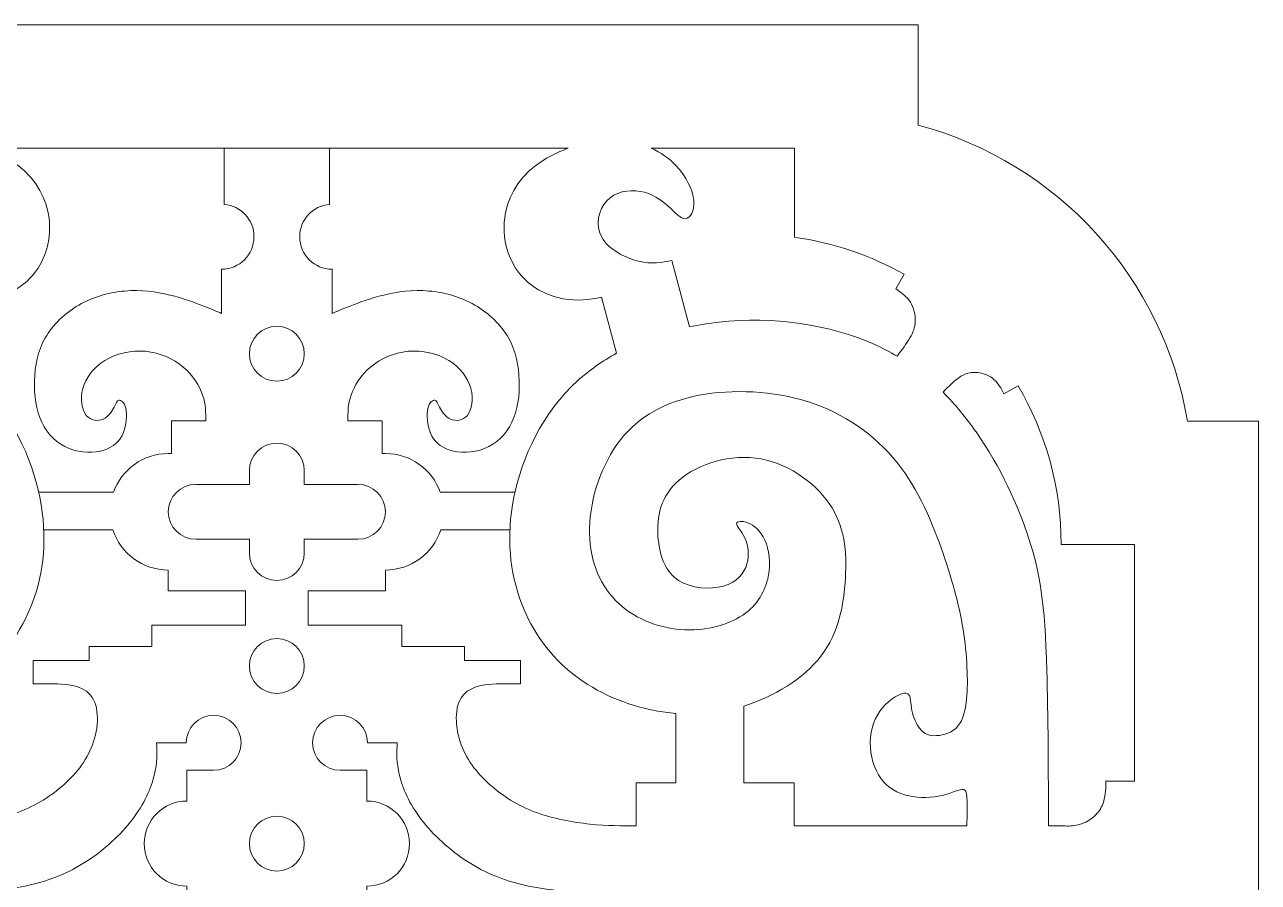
# Model space of a CAD drawing. Header units: millimetres. Extents: x -77 to 114, y -14 to 198.
# Drawn here: x -52.93 to -12.26, y 81.08 to 109.36 of the extents above; entities that cross this region are included whole.
import ezdxf

# ---------------------------------------------------------------- set-up
doc = ezdxf.new("R2010")
doc.units = ezdxf.units.MM
doc.header["$MEASUREMENT"] = 0
doc.layers.add('Default', color=7, linetype='Continuous')

msp = doc.modelspace()

# ---------------------------------------------------------------- linework, layer by layer
at = {"layer": 'Default', "lineweight": 9}
for points, knots in [([(-51.98, 3.963), (-51.98, 3.963), (-76.979, 3.963), (-76.979, 3.963), (-76.979, 3.963), (-76.979, 3.963), (-76.979, 96.287), (-76.979, 96.287), (-76.979, 96.287), (-76.979, 96.287), (-74.644, 96.287), (-74.644, 96.287), (-74.644, 96.287), (-73.848, 100.994), (-70.379, 104.808), (-65.763, 106.05), (-65.763, 106.05), (-65.763, 106.05), (-65.763, 109.359), (-65.763, 109.359), (-65.763, 109.359), (-65.763, 109.359), (-44.618, 109.359), (-44.618, 109.359), (-44.618, 109.359), (-44.618, 109.359), (-23.473, 109.359), (-23.473, 109.359), (-23.473, 109.359), (-23.473, 109.359), (-23.473, 106.05), (-23.473, 106.05), (-23.473, 106.05), (-18.857, 104.808), (-15.388, 100.994), (-14.593, 96.287), (-14.593, 96.287), (-14.593, 96.287), (-12.257, 96.287), (-12.257, 96.287), (-12.257, 96.287), (-12.257, 96.287), (-12.257, 3.963), (-12.257, 3.963), (-12.257, 3.963), (-12.257, 3.963), (-37.256, 3.963), (-37.256, 3.963), (-37.256, 3.963), (-37.256, 6.588), (-38.66, 9.015), (-40.937, 10.328), (-40.937, 10.328), (-42.076, 10.985), (-43.347, 11.313), (-44.618, 11.313), (-44.618, 11.313), (-45.889, 11.313), (-47.16, 10.985), (-48.299, 10.328), (-48.299, 10.328), (-50.576, 9.015), (-51.98, 6.588), (-51.98, 3.963)], [0, 0, 0, 0, 0.058824, 0.058824, 0.058824, 0.058824, 0.117647, 0.117647, 0.117647, 0.117647, 0.176471, 0.176471, 0.176471, 0.176471, 0.235294, 0.235294, 0.235294, 0.235294, 0.294118, 0.294118, 0.294118, 0.294118, 0.352941, 0.352941, 0.352941, 0.352941, 0.411765, 0.411765, 0.411765, 0.411765, 0.470588, 0.470588, 0.470588, 0.470588, 0.529412, 0.529412, 0.529412, 0.529412, 0.588235, 0.588235, 0.588235, 0.588235, 0.647059, 0.647059, 0.647059, 0.647059, 0.705882, 0.705882, 0.705882, 0.705882, 0.764706, 0.764706, 0.764706, 0.764706, 0.823529, 0.823529, 0.823529, 0.823529, 0.882353, 0.882353, 0.882353, 0.882353, 1, 1, 1, 1]), ([(-36.934, 92.699), (-36.934, 92.699), (-39.213, 92.699), (-39.213, 92.699), (-39.213, 92.699), (-39.464, 91.931), (-40.187, 91.376), (-41.039, 91.376), (-41.039, 91.376), (-41.039, 91.376), (-41.039, 90.685), (-41.039, 90.685), (-41.039, 90.685), (-41.039, 90.685), (-43.586, 90.685), (-43.586, 90.685), (-43.586, 90.685), (-43.586, 90.685), (-43.586, 89.558), (-43.586, 89.558), (-43.586, 89.558), (-43.586, 89.558), (-40.501, 89.558), (-40.501, 89.558), (-40.501, 89.558), (-40.501, 89.558), (-40.501, 88.856), (-40.501, 88.856), (-40.501, 88.856), (-40.501, 88.856), (-38.433, 88.856), (-38.433, 88.856), (-38.433, 88.856), (-38.433, 88.856), (-38.433, 88.394), (-38.433, 88.394), (-38.433, 88.394), (-38.433, 88.394), (-36.585, 88.394), (-36.585, 88.394), (-36.585, 88.394), (-36.585, 88.394), (-36.585, 87.619), (-36.585, 87.619), (-36.585, 87.619), (-37.318, 87.637), (-38.052, 87.655), (-38.412, 87.32), (-38.412, 87.32), (-38.772, 86.984), (-38.76, 86.295), (-38.575, 85.722), (-38.575, 85.722), (-38.391, 85.15), (-38.034, 84.694), (-37.605, 84.309), (-37.605, 84.309), (-37.178, 83.924), (-36.679, 83.61), (-36.1, 83.394), (-36.1, 83.394), (-35.521, 83.178), (-34.863, 83.059), (-34.294, 82.999), (-34.294, 82.999), (-33.726, 82.94), (-33.249, 82.94), (-32.771, 82.94), (-32.771, 82.94), (-32.771, 82.94), (-32.771, 84.362), (-32.771, 84.362), (-32.771, 84.362), (-32.771, 84.362), (-31.466, 84.362), (-31.466, 84.362), (-31.466, 84.362), (-31.466, 84.362), (-31.466, 86.648), (-31.466, 86.648), (-31.466, 86.648), (-31.697, 86.667), (-31.925, 86.7), (-32.153, 86.743), (-32.153, 86.743), (-33.113, 86.928), (-34.049, 87.322), (-34.819, 87.919), (-34.819, 87.919), (-35.588, 88.516), (-36.192, 89.317), (-36.562, 90.302), (-36.562, 90.302), (-36.931, 91.287), (-37.066, 92.457), (-36.801, 93.775), (-36.801, 93.775), (-36.537, 95.092), (-35.872, 96.558), (-34.696, 97.623), (-34.696, 97.623), (-34.317, 97.966), (-33.886, 98.267), (-33.416, 98.524), (-33.416, 98.524), (-33.416, 98.524), (-33.91, 100.369), (-33.91, 100.369), (-33.91, 100.369), (-34.312, 100.301), (-34.714, 100.233), (-35.179, 100.319), (-35.179, 100.319), (-35.645, 100.405), (-36.174, 100.645), (-36.55, 101.073), (-36.55, 101.073), (-36.925, 101.501), (-37.147, 102.117), (-37.126, 102.744), (-37.126, 102.744), (-37.104, 103.373), (-36.839, 104.013), (-36.344, 104.493), (-36.344, 104.493), (-35.982, 104.844), (-35.497, 105.109), (-35.011, 105.286), (-35.011, 105.286), (-35.011, 105.286), (-44.618, 105.286), (-44.618, 105.286), (-44.618, 105.286), (-44.618, 105.286), (-54.226, 105.286), (-54.226, 105.286), (-54.226, 105.286), (-53.739, 105.109), (-53.254, 104.844), (-52.892, 104.493), (-52.892, 104.493), (-52.397, 104.013), (-52.132, 103.373), (-52.111, 102.744), (-52.111, 102.744), (-52.089, 102.117), (-52.311, 101.501), (-52.686, 101.073), (-52.686, 101.073), (-53.062, 100.645), (-53.591, 100.405), (-54.057, 100.319), (-54.057, 100.319), (-54.522, 100.233), (-54.924, 100.301), (-55.326, 100.369), (-55.326, 100.369), (-55.326, 100.369), (-55.82, 98.524), (-55.82, 98.524), (-55.82, 98.524), (-55.35, 98.267), (-54.919, 97.966), (-54.541, 97.623), (-54.541, 97.623), (-53.365, 96.558), (-52.7, 95.092), (-52.435, 93.775), (-52.435, 93.775), (-52.17, 92.457), (-52.305, 91.287), (-52.675, 90.302), (-52.675, 90.302), (-53.044, 89.317), (-53.648, 88.516), (-54.417, 87.919), (-54.417, 87.919), (-55.187, 87.322), (-56.123, 86.928), (-57.083, 86.743), (-57.083, 86.743), (-57.311, 86.7), (-57.54, 86.667), (-57.77, 86.648), (-57.77, 86.648), (-57.77, 86.648), (-57.77, 84.362), (-57.77, 84.362), (-57.77, 84.362), (-57.77, 84.362), (-56.465, 84.362), (-56.465, 84.362), (-56.465, 84.362), (-56.465, 84.362), (-56.465, 82.94), (-56.465, 82.94), (-56.465, 82.94), (-55.988, 82.94), (-55.51, 82.94), (-54.942, 82.999), (-54.942, 82.999), (-54.374, 83.059), (-53.715, 83.178), (-53.136, 83.394), (-53.136, 83.394), (-52.557, 83.61), (-52.059, 83.924), (-51.631, 84.309), (-51.631, 84.309), (-51.203, 84.694), (-50.846, 85.15), (-50.661, 85.722), (-50.661, 85.722), (-50.476, 86.295), (-50.464, 86.984), (-50.824, 87.32), (-50.824, 87.32), (-51.185, 87.655), (-51.918, 87.637), (-52.651, 87.619), (-52.651, 87.619), (-52.651, 87.619), (-52.651, 88.394), (-52.651, 88.394), (-52.651, 88.394), (-52.651, 88.394), (-50.804, 88.394), (-50.804, 88.394), (-50.804, 88.394), (-50.804, 88.394), (-50.804, 88.856), (-50.804, 88.856), (-50.804, 88.856), (-50.804, 88.856), (-48.735, 88.856), (-48.735, 88.856), (-48.735, 88.856), (-48.735, 88.856), (-48.735, 89.558), (-48.735, 89.558), (-48.735, 89.558), (-48.735, 89.558), (-45.65, 89.558), (-45.65, 89.558), (-45.65, 89.558), (-45.65, 89.558), (-45.65, 90.685), (-45.65, 90.685), (-45.65, 90.685), (-45.65, 90.685), (-48.197, 90.685), (-48.197, 90.685), (-48.197, 90.685), (-48.197, 90.685), (-48.197, 91.376), (-48.197, 91.376), (-48.197, 91.376), (-49.049, 91.376), (-49.772, 91.931), (-50.023, 92.699), (-50.023, 92.699), (-50.023, 92.699), (-52.303, 92.699), (-52.303, 92.699)], [0, 0, 0, 0, 0.014925, 0.014925, 0.014925, 0.014925, 0.029851, 0.029851, 0.029851, 0.029851, 0.044776, 0.044776, 0.044776, 0.044776, 0.059701, 0.059701, 0.059701, 0.059701, 0.074627, 0.074627, 0.074627, 0.074627, 0.089552, 0.089552, 0.089552, 0.089552, 0.104478, 0.104478, 0.104478, 0.104478, 0.119403, 0.119403, 0.119403, 0.119403, 0.134328, 0.134328, 0.134328, 0.134328, 0.149254, 0.149254, 0.149254, 0.149254, 0.164179, 0.164179, 0.164179, 0.164179, 0.179104, 0.179104, 0.179104, 0.179104, 0.19403, 0.19403, 0.19403, 0.19403, 0.208955, 0.208955, 0.208955, 0.208955, 0.223881, 0.223881, 0.223881, 0.223881, 0.238806, 0.238806, 0.238806, 0.238806, 0.253731, 0.253731, 0.253731, 0.253731, 0.268657, 0.268657, 0.268657, 0.268657, 0.283582, 0.283582, 0.283582, 0.283582, 0.298507, 0.298507, 0.298507, 0.298507, 0.313433, 0.313433, 0.313433, 0.313433, 0.328358, 0.328358, 0.328358, 0.328358, 0.343284, 0.343284, 0.343284, 0.343284, 0.358209, 0.358209, 0.358209, 0.358209, 0.373134, 0.373134, 0.373134, 0.373134, 0.38806, 0.38806, 0.38806, 0.38806, 0.402985, 0.402985, 0.402985, 0.402985, 0.41791, 0.41791, 0.41791, 0.41791, 0.432836, 0.432836, 0.432836, 0.432836, 0.447761, 0.447761, 0.447761, 0.447761, 0.462687, 0.462687, 0.462687, 0.462687, 0.477612, 0.477612, 0.477612, 0.477612, 0.492537, 0.492537, 0.492537, 0.492537, 0.507463, 0.507463, 0.507463, 0.507463, 0.522388, 0.522388, 0.522388, 0.522388, 0.537313, 0.537313, 0.537313, 0.537313, 0.552239, 0.552239, 0.552239, 0.552239, 0.567164, 0.567164, 0.567164, 0.567164, 0.58209, 0.58209, 0.58209, 0.58209, 0.597015, 0.597015, 0.597015, 0.597015, 0.61194, 0.61194, 0.61194, 0.61194, 0.626866, 0.626866, 0.626866, 0.626866, 0.641791, 0.641791, 0.641791, 0.641791, 0.656716, 0.656716, 0.656716, 0.656716, 0.671642, 0.671642, 0.671642, 0.671642, 0.686567, 0.686567, 0.686567, 0.686567, 0.701493, 0.701493, 0.701493, 0.701493, 0.716418, 0.716418, 0.716418, 0.716418, 0.731343, 0.731343, 0.731343, 0.731343, 0.746269, 0.746269, 0.746269, 0.746269, 0.761194, 0.761194, 0.761194, 0.761194, 0.776119, 0.776119, 0.776119, 0.776119, 0.791045, 0.791045, 0.791045, 0.791045, 0.80597, 0.80597, 0.80597, 0.80597, 0.820896, 0.820896, 0.820896, 0.820896, 0.835821, 0.835821, 0.835821, 0.835821, 0.850746, 0.850746, 0.850746, 0.850746, 0.865672, 0.865672, 0.865672, 0.865672, 0.880597, 0.880597, 0.880597, 0.880597, 0.895522, 0.895522, 0.895522, 0.895522, 0.910448, 0.910448, 0.910448, 0.910448, 0.925373, 0.925373, 0.925373, 0.925373, 0.940299, 0.940299, 0.940299, 0.940299, 0.955224, 0.955224, 0.955224, 0.955224, 0.970149, 0.970149, 0.970149, 0.970149, 1, 1, 1, 1]), ([(-46.351, 105.286), (-46.351, 105.286), (-46.351, 103.434), (-46.351, 103.434), (-46.351, 103.434), (-45.802, 103.388), (-45.372, 102.927), (-45.372, 102.367), (-45.372, 102.367), (-45.372, 101.775), (-45.851, 101.295), (-46.443, 101.295), (-46.443, 101.295), (-46.443, 101.295), (-46.443, 99.839), (-46.443, 99.839), (-46.443, 99.839), (-46.603, 99.906), (-46.763, 99.974), (-47.037, 100.082), (-47.037, 100.082), (-47.311, 100.19), (-47.699, 100.338), (-48.149, 100.445), (-48.149, 100.445), (-48.598, 100.553), (-49.109, 100.621), (-49.629, 100.577), (-49.629, 100.577), (-50.149, 100.534), (-50.679, 100.381), (-51.144, 100.113), (-51.144, 100.113), (-51.609, 99.845), (-52.009, 99.463), (-52.255, 99.029), (-52.255, 99.029), (-52.502, 98.595), (-52.594, 98.109), (-52.61, 97.622), (-52.61, 97.622), (-52.625, 97.136), (-52.563, 96.649), (-52.369, 96.249), (-52.369, 96.249), (-52.175, 95.849), (-51.849, 95.535), (-51.464, 95.381), (-51.464, 95.381), (-51.079, 95.227), (-50.636, 95.233), (-50.316, 95.332), (-50.316, 95.332), (-49.996, 95.43), (-49.798, 95.621), (-49.688, 95.889), (-49.688, 95.889), (-49.577, 96.157), (-49.552, 96.502), (-49.598, 96.708), (-49.598, 96.708), (-49.645, 96.914), (-49.762, 96.982), (-49.829, 96.973), (-49.829, 96.973), (-49.897, 96.963), (-49.916, 96.877), (-49.983, 96.744), (-49.983, 96.744), (-50.051, 96.612), (-50.168, 96.434), (-50.343, 96.354), (-50.343, 96.354), (-50.519, 96.274), (-50.753, 96.292), (-50.901, 96.477), (-50.901, 96.477), (-51.048, 96.662), (-51.11, 97.013), (-51.015, 97.361), (-51.015, 97.361), (-50.919, 97.708), (-50.667, 98.053), (-50.291, 98.284), (-50.291, 98.284), (-49.916, 98.515), (-49.417, 98.632), (-48.946, 98.589), (-48.946, 98.589), (-48.475, 98.546), (-48.031, 98.342), (-47.705, 98.068), (-47.705, 98.068), (-47.379, 97.795), (-47.169, 97.45), (-47.065, 97.142), (-47.065, 97.142), (-46.96, 96.834), (-46.96, 96.563), (-46.96, 96.292), (-46.96, 96.292), (-46.96, 96.292), (-48.087, 96.292), (-48.087, 96.292), (-48.087, 96.292), (-48.087, 96.292), (-48.087, 95.214), (-48.087, 95.214), (-48.087, 95.214), (-48.123, 95.216), (-48.16, 95.217), (-48.197, 95.217), (-48.197, 95.217), (-49.03, 95.217), (-49.739, 94.687), (-50.006, 93.945), (-50.006, 93.945), (-50.006, 93.945), (-52.471, 93.946), (-52.471, 93.946)], [0, 0, 0, 0, 0.032258, 0.032258, 0.032258, 0.032258, 0.064516, 0.064516, 0.064516, 0.064516, 0.096774, 0.096774, 0.096774, 0.096774, 0.129032, 0.129032, 0.129032, 0.129032, 0.16129, 0.16129, 0.16129, 0.16129, 0.193548, 0.193548, 0.193548, 0.193548, 0.225806, 0.225806, 0.225806, 0.225806, 0.258065, 0.258065, 0.258065, 0.258065, 0.290323, 0.290323, 0.290323, 0.290323, 0.322581, 0.322581, 0.322581, 0.322581, 0.354839, 0.354839, 0.354839, 0.354839, 0.387097, 0.387097, 0.387097, 0.387097, 0.419355, 0.419355, 0.419355, 0.419355, 0.451613, 0.451613, 0.451613, 0.451613, 0.483871, 0.483871, 0.483871, 0.483871, 0.516129, 0.516129, 0.516129, 0.516129, 0.548387, 0.548387, 0.548387, 0.548387, 0.580645, 0.580645, 0.580645, 0.580645, 0.612903, 0.612903, 0.612903, 0.612903, 0.645161, 0.645161, 0.645161, 0.645161, 0.677419, 0.677419, 0.677419, 0.677419, 0.709677, 0.709677, 0.709677, 0.709677, 0.741935, 0.741935, 0.741935, 0.741935, 0.774194, 0.774194, 0.774194, 0.774194, 0.806452, 0.806452, 0.806452, 0.806452, 0.83871, 0.83871, 0.83871, 0.83871, 0.870968, 0.870968, 0.870968, 0.870968, 0.903226, 0.903226, 0.903226, 0.903226, 0.935484, 0.935484, 0.935484, 0.935484, 1, 1, 1, 1]), ([(-42.885, 105.286), (-42.885, 105.286), (-42.885, 103.434), (-42.885, 103.434), (-42.885, 103.434), (-43.434, 103.388), (-43.865, 102.927), (-43.865, 102.367), (-43.865, 102.367), (-43.865, 101.775), (-43.385, 101.295), (-42.793, 101.295), (-42.793, 101.295), (-42.793, 101.295), (-42.793, 99.839), (-42.793, 99.839), (-42.793, 99.839), (-42.633, 99.906), (-42.473, 99.974), (-42.199, 100.082), (-42.199, 100.082), (-41.925, 100.19), (-41.537, 100.338), (-41.088, 100.445), (-41.088, 100.445), (-40.638, 100.553), (-40.127, 100.621), (-39.607, 100.577), (-39.607, 100.577), (-39.087, 100.534), (-38.557, 100.381), (-38.092, 100.113), (-38.092, 100.113), (-37.628, 99.845), (-37.227, 99.463), (-36.981, 99.029), (-36.981, 99.029), (-36.735, 98.595), (-36.642, 98.109), (-36.627, 97.622), (-36.627, 97.622), (-36.611, 97.136), (-36.673, 96.649), (-36.867, 96.249), (-36.867, 96.249), (-37.061, 95.849), (-37.388, 95.535), (-37.772, 95.381), (-37.772, 95.381), (-38.157, 95.227), (-38.6, 95.233), (-38.92, 95.332), (-38.92, 95.332), (-39.24, 95.43), (-39.438, 95.621), (-39.549, 95.889), (-39.549, 95.889), (-39.659, 96.157), (-39.684, 96.502), (-39.638, 96.708), (-39.638, 96.708), (-39.592, 96.914), (-39.475, 96.982), (-39.407, 96.973), (-39.407, 96.973), (-39.339, 96.963), (-39.321, 96.877), (-39.253, 96.744), (-39.253, 96.744), (-39.185, 96.612), (-39.068, 96.434), (-38.893, 96.354), (-38.893, 96.354), (-38.717, 96.274), (-38.483, 96.292), (-38.336, 96.477), (-38.336, 96.477), (-38.188, 96.662), (-38.126, 97.013), (-38.221, 97.361), (-38.221, 97.361), (-38.317, 97.708), (-38.57, 98.053), (-38.945, 98.284), (-38.945, 98.284), (-39.321, 98.515), (-39.82, 98.632), (-40.29, 98.589), (-40.29, 98.589), (-40.761, 98.546), (-41.205, 98.342), (-41.531, 98.068), (-41.531, 98.068), (-41.857, 97.795), (-42.067, 97.45), (-42.172, 97.142), (-42.172, 97.142), (-42.276, 96.834), (-42.276, 96.563), (-42.276, 96.292), (-42.276, 96.292), (-42.276, 96.292), (-41.149, 96.292), (-41.149, 96.292), (-41.149, 96.292), (-41.149, 96.292), (-41.149, 95.214), (-41.149, 95.214), (-41.149, 95.214), (-41.113, 95.216), (-41.076, 95.217), (-41.039, 95.217), (-41.039, 95.217), (-40.206, 95.217), (-39.497, 94.687), (-39.23, 93.945), (-39.23, 93.945), (-39.23, 93.945), (-36.765, 93.946), (-36.765, 93.946)], [0, 0, 0, 0, 0.032258, 0.032258, 0.032258, 0.032258, 0.064516, 0.064516, 0.064516, 0.064516, 0.096774, 0.096774, 0.096774, 0.096774, 0.129032, 0.129032, 0.129032, 0.129032, 0.16129, 0.16129, 0.16129, 0.16129, 0.193548, 0.193548, 0.193548, 0.193548, 0.225806, 0.225806, 0.225806, 0.225806, 0.258065, 0.258065, 0.258065, 0.258065, 0.290323, 0.290323, 0.290323, 0.290323, 0.322581, 0.322581, 0.322581, 0.322581, 0.354839, 0.354839, 0.354839, 0.354839, 0.387097, 0.387097, 0.387097, 0.387097, 0.419355, 0.419355, 0.419355, 0.419355, 0.451613, 0.451613, 0.451613, 0.451613, 0.483871, 0.483871, 0.483871, 0.483871, 0.516129, 0.516129, 0.516129, 0.516129, 0.548387, 0.548387, 0.548387, 0.548387, 0.580645, 0.580645, 0.580645, 0.580645, 0.612903, 0.612903, 0.612903, 0.612903, 0.645161, 0.645161, 0.645161, 0.645161, 0.677419, 0.677419, 0.677419, 0.677419, 0.709677, 0.709677, 0.709677, 0.709677, 0.741935, 0.741935, 0.741935, 0.741935, 0.774194, 0.774194, 0.774194, 0.774194, 0.806452, 0.806452, 0.806452, 0.806452, 0.83871, 0.83871, 0.83871, 0.83871, 0.870968, 0.870968, 0.870968, 0.870968, 0.903226, 0.903226, 0.903226, 0.903226, 0.935484, 0.935484, 0.935484, 0.935484, 1, 1, 1, 1]), ([(-23.936, 101.129), (-23.936, 101.129), (-24.213, 100.649), (-24.213, 100.649), (-24.213, 100.649), (-24.03, 100.525), (-23.846, 100.4), (-23.731, 100.214), (-23.731, 100.214), (-23.614, 100.029), (-23.565, 99.782), (-23.571, 99.579), (-23.571, 99.579), (-23.577, 99.376), (-23.639, 99.216), (-23.747, 99.031), (-23.747, 99.031), (-23.856, 98.846), (-24.012, 98.636), (-24.167, 98.426), (-24.167, 98.426), (-24.401, 98.565), (-24.647, 98.695), (-24.906, 98.812), (-24.906, 98.812), (-26.377, 99.476), (-28.261, 99.747), (-30.047, 99.55), (-30.047, 99.55), (-30.371, 99.515), (-30.693, 99.463), (-31.008, 99.397), (-31.008, 99.397), (-31.008, 99.397), (-31.595, 101.586), (-31.595, 101.586), (-31.595, 101.586), (-31.925, 101.519), (-32.255, 101.451), (-32.694, 101.559), (-32.694, 101.559), (-33.133, 101.667), (-33.681, 101.95), (-33.903, 102.347), (-33.903, 102.347), (-34.124, 102.744), (-34.019, 103.256), (-33.742, 103.551), (-33.742, 103.551), (-33.465, 103.847), (-33.016, 103.927), (-32.637, 103.862), (-32.637, 103.862), (-32.259, 103.798), (-31.95, 103.588), (-31.713, 103.376), (-31.713, 103.376), (-31.476, 103.163), (-31.31, 102.947), (-31.15, 102.96), (-31.15, 102.96), (-30.99, 102.972), (-30.836, 103.212), (-30.87, 103.56), (-30.87, 103.56), (-30.904, 103.908), (-31.126, 104.364), (-31.461, 104.718), (-31.461, 104.718), (-31.685, 104.955), (-31.961, 105.146), (-32.271, 105.286), (-32.271, 105.286), (-32.271, 105.286), (-27.552, 105.286), (-27.552, 105.286), (-27.552, 105.286), (-27.552, 105.286), (-27.552, 102.35), (-27.552, 102.35), (-27.552, 102.35), (-26.246, 102.168), (-25.026, 101.745), (-23.936, 101.129)], [0, 0, 0, 0, 0.045455, 0.045455, 0.045455, 0.045455, 0.090909, 0.090909, 0.090909, 0.090909, 0.136364, 0.136364, 0.136364, 0.136364, 0.181818, 0.181818, 0.181818, 0.181818, 0.227273, 0.227273, 0.227273, 0.227273, 0.272727, 0.272727, 0.272727, 0.272727, 0.318182, 0.318182, 0.318182, 0.318182, 0.363636, 0.363636, 0.363636, 0.363636, 0.409091, 0.409091, 0.409091, 0.409091, 0.454545, 0.454545, 0.454545, 0.454545, 0.5, 0.5, 0.5, 0.5, 0.545455, 0.545455, 0.545455, 0.545455, 0.590909, 0.590909, 0.590909, 0.590909, 0.636364, 0.636364, 0.636364, 0.636364, 0.681818, 0.681818, 0.681818, 0.681818, 0.727273, 0.727273, 0.727273, 0.727273, 0.772727, 0.772727, 0.772727, 0.772727, 0.818182, 0.818182, 0.818182, 0.818182, 0.863636, 0.863636, 0.863636, 0.863636, 0.909091, 0.909091, 0.909091, 0.909091, 1, 1, 1, 1]), ([(-44.618, 97.604), (-45.118, 97.604), (-45.523, 98.01), (-45.523, 98.51), (-45.523, 98.51), (-45.523, 99.01), (-45.118, 99.415), (-44.618, 99.415), (-44.618, 99.415), (-44.118, 99.415), (-43.713, 99.01), (-43.713, 98.51), (-43.713, 98.51), (-43.713, 98.01), (-44.118, 97.604), (-44.618, 97.604)], [0, 0, 0, 0, 0.2, 0.2, 0.2, 0.2, 0.4, 0.4, 0.4, 0.4, 0.6, 0.6, 0.6, 0.6, 1, 1, 1, 1]), ([(-16.336, 92.214), (-16.336, 92.214), (-16.335, 84.418), (-16.335, 84.418), (-16.335, 84.418), (-16.335, 84.418), (-17.282, 84.418), (-17.282, 84.418), (-17.282, 84.418), (-17.286, 84.273), (-17.289, 84.128), (-17.307, 83.983), (-17.307, 83.983), (-17.326, 83.839), (-17.36, 83.694), (-17.435, 83.552), (-17.435, 83.552), (-17.511, 83.411), (-17.628, 83.272), (-17.774, 83.168), (-17.774, 83.168), (-17.92, 83.063), (-18.096, 82.992), (-18.26, 82.96), (-18.26, 82.96), (-18.425, 82.927), (-18.579, 82.934), (-18.732, 82.94), (-18.732, 82.94), (-18.732, 82.94), (-19.179, 82.94), (-19.179, 82.94), (-19.179, 82.94), (-19.18, 84.669), (-19.186, 86.623), (-19.229, 88.055), (-19.229, 88.055), (-19.297, 90.339), (-19.457, 91.3), (-19.82, 92.408), (-19.82, 92.408), (-20.183, 93.516), (-20.75, 94.772), (-21.563, 95.93), (-21.563, 95.93), (-21.884, 96.388), (-22.244, 96.831), (-22.654, 97.24), (-22.654, 97.24), (-22.455, 97.445), (-22.256, 97.65), (-22.065, 97.767), (-22.065, 97.767), (-21.875, 97.883), (-21.693, 97.911), (-21.504, 97.887), (-21.504, 97.887), (-21.315, 97.865), (-21.117, 97.791), (-20.974, 97.664), (-20.974, 97.664), (-20.83, 97.538), (-20.738, 97.36), (-20.648, 97.181), (-20.648, 97.181), (-20.648, 97.181), (-20.181, 97.451), (-20.181, 97.451), (-20.181, 97.451), (-19.268, 95.911), (-18.751, 94.116), (-18.761, 92.214), (-18.761, 92.214), (-18.761, 92.214), (-16.336, 92.214), (-16.336, 92.214)], [0, 0, 0, 0, 0.05, 0.05, 0.05, 0.05, 0.1, 0.1, 0.1, 0.1, 0.15, 0.15, 0.15, 0.15, 0.2, 0.2, 0.2, 0.2, 0.25, 0.25, 0.25, 0.25, 0.3, 0.3, 0.3, 0.3, 0.35, 0.35, 0.35, 0.35, 0.4, 0.4, 0.4, 0.4, 0.45, 0.45, 0.45, 0.45, 0.5, 0.5, 0.5, 0.5, 0.55, 0.55, 0.55, 0.55, 0.6, 0.6, 0.6, 0.6, 0.65, 0.65, 0.65, 0.65, 0.7, 0.7, 0.7, 0.7, 0.75, 0.75, 0.75, 0.75, 0.8, 0.8, 0.8, 0.8, 0.85, 0.85, 0.85, 0.85, 0.9, 0.9, 0.9, 0.9, 1, 1, 1, 1]), ([(-27.562, 82.94), (-27.562, 82.94), (-27.562, 84.362), (-27.562, 84.362), (-27.562, 84.362), (-27.562, 84.362), (-29.222, 84.362), (-29.222, 84.362), (-29.222, 84.362), (-29.222, 84.362), (-29.222, 86.891), (-29.222, 86.891), (-29.222, 86.891), (-28.237, 87.199), (-27.252, 87.79), (-26.673, 88.547), (-26.673, 88.547), (-26.094, 89.305), (-25.922, 90.228), (-25.872, 91.109), (-25.872, 91.109), (-25.823, 91.989), (-25.897, 92.827), (-26.402, 93.566), (-26.402, 93.566), (-26.907, 94.304), (-27.843, 94.945), (-28.84, 95.068), (-28.84, 95.068), (-29.838, 95.191), (-30.897, 94.797), (-31.463, 94.243), (-31.463, 94.243), (-32.03, 93.689), (-32.104, 92.974), (-32.042, 92.377), (-32.042, 92.377), (-31.981, 91.78), (-31.783, 91.3), (-31.371, 91.035), (-31.371, 91.035), (-30.958, 90.77), (-30.33, 90.721), (-29.893, 90.844), (-29.893, 90.844), (-29.456, 90.967), (-29.21, 91.263), (-29.117, 91.577), (-29.117, 91.577), (-29.025, 91.891), (-29.087, 92.223), (-29.197, 92.457), (-29.197, 92.457), (-29.308, 92.691), (-29.468, 92.827), (-29.462, 92.906), (-29.462, 92.906), (-29.456, 92.987), (-29.284, 93.011), (-29.087, 92.932), (-29.087, 92.932), (-28.89, 92.851), (-28.668, 92.666), (-28.526, 92.359), (-28.526, 92.359), (-28.385, 92.051), (-28.323, 91.62), (-28.415, 91.164), (-28.415, 91.164), (-28.508, 90.709), (-28.754, 90.228), (-29.259, 89.89), (-29.259, 89.89), (-29.764, 89.551), (-30.527, 89.354), (-31.309, 89.415), (-31.309, 89.415), (-32.091, 89.477), (-32.892, 89.798), (-33.452, 90.376), (-33.452, 90.376), (-34.012, 90.955), (-34.333, 91.792), (-34.308, 92.771), (-34.308, 92.771), (-34.283, 93.75), (-33.914, 94.871), (-33.292, 95.665), (-33.292, 95.665), (-32.67, 96.459), (-31.796, 96.927), (-30.694, 97.137), (-30.694, 97.137), (-29.592, 97.346), (-28.261, 97.297), (-27.092, 96.921), (-27.092, 96.921), (-25.922, 96.546), (-24.912, 95.843), (-24.18, 94.932), (-24.18, 94.932), (-23.447, 94.021), (-22.991, 92.9), (-22.652, 91.922), (-22.652, 91.922), (-22.314, 90.943), (-22.092, 90.105), (-21.969, 89.262), (-21.969, 89.262), (-21.846, 88.418), (-21.821, 87.568), (-21.886, 87.021), (-21.886, 87.021), (-21.951, 86.474), (-22.106, 86.228), (-22.325, 86.084), (-22.325, 86.084), (-22.544, 85.939), (-22.826, 85.894), (-23.029, 85.921), (-23.029, 85.921), (-23.231, 85.948), (-23.354, 86.047), (-23.462, 86.21), (-23.462, 86.21), (-23.57, 86.373), (-23.662, 86.602), (-23.696, 86.832), (-23.696, 86.832), (-23.73, 87.063), (-23.705, 87.297), (-23.871, 87.316), (-23.871, 87.316), (-24.038, 87.335), (-24.395, 87.137), (-24.647, 86.836), (-24.647, 86.836), (-24.9, 86.534), (-25.048, 86.128), (-25.054, 85.697), (-25.054, 85.697), (-25.06, 85.266), (-24.924, 84.81), (-24.697, 84.496), (-24.697, 84.496), (-24.469, 84.182), (-24.148, 84.01), (-23.785, 83.93), (-23.785, 83.93), (-23.422, 83.85), (-23.015, 83.862), (-22.683, 83.942), (-22.683, 83.942), (-22.351, 84.022), (-22.092, 84.17), (-21.969, 84.139), (-21.969, 84.139), (-21.846, 84.108), (-21.858, 83.899), (-21.864, 82.987), (-21.864, 82.987), (-21.864, 82.972), (-21.864, 82.956), (-21.865, 82.94), (-21.865, 82.94), (-21.865, 82.94), (-27.562, 82.94), (-27.562, 82.94)], [0, 0, 0, 0, 0.023256, 0.023256, 0.023256, 0.023256, 0.046512, 0.046512, 0.046512, 0.046512, 0.069767, 0.069767, 0.069767, 0.069767, 0.093023, 0.093023, 0.093023, 0.093023, 0.116279, 0.116279, 0.116279, 0.116279, 0.139535, 0.139535, 0.139535, 0.139535, 0.162791, 0.162791, 0.162791, 0.162791, 0.186047, 0.186047, 0.186047, 0.186047, 0.209302, 0.209302, 0.209302, 0.209302, 0.232558, 0.232558, 0.232558, 0.232558, 0.255814, 0.255814, 0.255814, 0.255814, 0.27907, 0.27907, 0.27907, 0.27907, 0.302326, 0.302326, 0.302326, 0.302326, 0.325581, 0.325581, 0.325581, 0.325581, 0.348837, 0.348837, 0.348837, 0.348837, 0.372093, 0.372093, 0.372093, 0.372093, 0.395349, 0.395349, 0.395349, 0.395349, 0.418605, 0.418605, 0.418605, 0.418605, 0.44186, 0.44186, 0.44186, 0.44186, 0.465116, 0.465116, 0.465116, 0.465116, 0.488372, 0.488372, 0.488372, 0.488372, 0.511628, 0.511628, 0.511628, 0.511628, 0.534884, 0.534884, 0.534884, 0.534884, 0.55814, 0.55814, 0.55814, 0.55814, 0.581395, 0.581395, 0.581395, 0.581395, 0.604651, 0.604651, 0.604651, 0.604651, 0.627907, 0.627907, 0.627907, 0.627907, 0.651163, 0.651163, 0.651163, 0.651163, 0.674419, 0.674419, 0.674419, 0.674419, 0.697674, 0.697674, 0.697674, 0.697674, 0.72093, 0.72093, 0.72093, 0.72093, 0.744186, 0.744186, 0.744186, 0.744186, 0.767442, 0.767442, 0.767442, 0.767442, 0.790698, 0.790698, 0.790698, 0.790698, 0.813953, 0.813953, 0.813953, 0.813953, 0.837209, 0.837209, 0.837209, 0.837209, 0.860465, 0.860465, 0.860465, 0.860465, 0.883721, 0.883721, 0.883721, 0.883721, 0.906977, 0.906977, 0.906977, 0.906977, 0.930233, 0.930233, 0.930233, 0.930233, 0.953488, 0.953488, 0.953488, 0.953488, 1, 1, 1, 1]), ([(-44.618, 91.033), (-45.118, 91.033), (-45.523, 91.438), (-45.523, 91.938), (-45.523, 91.938), (-45.523, 91.938), (-45.523, 92.391), (-45.523, 92.391), (-45.523, 92.391), (-45.523, 92.391), (-47.292, 92.391), (-47.292, 92.391), (-47.292, 92.391), (-47.792, 92.391), (-48.197, 92.796), (-48.197, 93.297), (-48.197, 93.297), (-48.197, 93.797), (-47.792, 94.202), (-47.292, 94.202), (-47.292, 94.202), (-47.292, 94.202), (-45.523, 94.202), (-45.523, 94.202), (-45.523, 94.202), (-45.523, 94.202), (-45.523, 94.655), (-45.523, 94.655), (-45.523, 94.655), (-45.523, 95.155), (-45.118, 95.56), (-44.618, 95.56), (-44.618, 95.56), (-44.118, 95.56), (-43.713, 95.155), (-43.713, 94.655), (-43.713, 94.655), (-43.713, 94.655), (-43.713, 94.202), (-43.713, 94.202), (-43.713, 94.202), (-43.713, 94.202), (-41.944, 94.202), (-41.944, 94.202), (-41.944, 94.202), (-41.444, 94.202), (-41.039, 93.797), (-41.039, 93.297), (-41.039, 93.297), (-41.039, 92.796), (-41.444, 92.391), (-41.944, 92.391), (-41.944, 92.391), (-41.944, 92.391), (-43.713, 92.391), (-43.713, 92.391), (-43.713, 92.391), (-43.713, 92.391), (-43.713, 91.938), (-43.713, 91.938), (-43.713, 91.938), (-43.713, 91.438), (-44.118, 91.033), (-44.618, 91.033)], [0, 0, 0, 0, 0.058824, 0.058824, 0.058824, 0.058824, 0.117647, 0.117647, 0.117647, 0.117647, 0.176471, 0.176471, 0.176471, 0.176471, 0.235294, 0.235294, 0.235294, 0.235294, 0.294118, 0.294118, 0.294118, 0.294118, 0.352941, 0.352941, 0.352941, 0.352941, 0.411765, 0.411765, 0.411765, 0.411765, 0.470588, 0.470588, 0.470588, 0.470588, 0.529412, 0.529412, 0.529412, 0.529412, 0.588235, 0.588235, 0.588235, 0.588235, 0.647059, 0.647059, 0.647059, 0.647059, 0.705882, 0.705882, 0.705882, 0.705882, 0.764706, 0.764706, 0.764706, 0.764706, 0.823529, 0.823529, 0.823529, 0.823529, 0.882353, 0.882353, 0.882353, 0.882353, 1, 1, 1, 1]), ([(-44.618, 87.307), (-45.118, 87.307), (-45.523, 87.712), (-45.523, 88.212), (-45.523, 88.212), (-45.523, 88.712), (-45.118, 89.118), (-44.618, 89.118), (-44.618, 89.118), (-44.118, 89.118), (-43.713, 88.712), (-43.713, 88.212), (-43.713, 88.212), (-43.713, 87.712), (-44.118, 87.307), (-44.618, 87.307)], [0, 0, 0, 0, 0.2, 0.2, 0.2, 0.2, 0.4, 0.4, 0.4, 0.4, 0.6, 0.6, 0.6, 0.6, 1, 1, 1, 1]), ([(-57.77, 77.417), (-57.77, 77.417), (-57.77, 79.153), (-57.77, 79.153), (-57.77, 79.153), (-57.77, 79.153), (-56.465, 79.153), (-56.465, 79.153), (-56.465, 79.153), (-56.465, 79.153), (-56.465, 80.696), (-56.465, 80.696), (-56.465, 80.696), (-55.975, 80.696), (-55.485, 80.696), (-54.859, 80.729), (-54.859, 80.729), (-54.232, 80.762), (-53.469, 80.829), (-52.782, 80.985), (-52.782, 80.985), (-52.095, 81.141), (-51.486, 81.388), (-50.904, 81.763), (-50.904, 81.763), (-50.322, 82.139), (-49.768, 82.644), (-49.379, 83.155), (-49.379, 83.155), (-48.989, 83.666), (-48.764, 84.183), (-48.66, 84.605), (-48.66, 84.605), (-48.555, 85.026), (-48.571, 85.353), (-48.586, 85.679), (-48.586, 85.679), (-48.586, 85.679), (-47.607, 85.679), (-47.607, 85.679), (-47.607, 85.679), (-47.607, 86.179), (-47.202, 86.584), (-46.702, 86.584), (-46.702, 86.584), (-46.202, 86.584), (-45.797, 86.179), (-45.797, 85.679), (-45.797, 85.679), (-45.797, 85.179), (-46.202, 84.774), (-46.702, 84.774), (-46.702, 84.774), (-46.702, 84.774), (-47.587, 84.774), (-47.587, 84.774), (-47.587, 84.774), (-47.587, 84.774), (-47.587, 83.757), (-47.587, 83.757), (-47.587, 83.757), (-48.363, 83.758), (-48.991, 83.13), (-48.991, 82.354), (-48.991, 82.354), (-48.991, 81.579), (-48.363, 80.951), (-47.587, 80.951), (-47.587, 80.951), (-47.587, 80.951), (-47.587, 80.117), (-47.587, 80.117), (-47.587, 80.117), (-47.471, 80.143), (-47.35, 80.156), (-47.227, 80.156), (-47.227, 80.156), (-46.309, 80.156), (-45.564, 79.412), (-45.564, 78.494), (-45.564, 78.494), (-45.564, 77.576), (-46.309, 76.831), (-47.227, 76.831), (-47.227, 76.831), (-48.145, 76.831), (-48.889, 77.576), (-48.889, 78.494), (-48.889, 78.494), (-48.889, 78.494), (-49.847, 78.494), (-49.847, 78.494), (-49.847, 78.494), (-49.847, 78.494), (-49.847, 76.084), (-49.847, 76.084), (-49.847, 76.084), (-51.011, 76.084), (-51.955, 75.139), (-51.955, 73.975), (-51.955, 73.975), (-51.955, 73.975), (-53.045, 73.975), (-53.045, 73.975), (-53.045, 73.975), (-53.045, 73.975), (-53.045, 72.398), (-53.045, 72.398), (-53.045, 72.398), (-53.045, 72.398), (-54.134, 72.398), (-54.134, 72.398), (-54.134, 72.398), (-54.156, 72.994), (-54.242, 73.566), (-54.384, 74.063), (-54.384, 74.063), (-54.737, 75.297), (-55.446, 76.067), (-56.289, 76.652), (-56.289, 76.652), (-56.754, 76.974), (-57.259, 77.24), (-57.77, 77.43), (-57.77, 77.43), (-57.774, 77.432), (-57.77, 77.413), (-57.77, 77.417)], [0, 0, 0, 0, 0.030303, 0.030303, 0.030303, 0.030303, 0.060606, 0.060606, 0.060606, 0.060606, 0.090909, 0.090909, 0.090909, 0.090909, 0.121212, 0.121212, 0.121212, 0.121212, 0.151515, 0.151515, 0.151515, 0.151515, 0.181818, 0.181818, 0.181818, 0.181818, 0.212121, 0.212121, 0.212121, 0.212121, 0.242424, 0.242424, 0.242424, 0.242424, 0.272727, 0.272727, 0.272727, 0.272727, 0.30303, 0.30303, 0.30303, 0.30303, 0.333333, 0.333333, 0.333333, 0.333333, 0.363636, 0.363636, 0.363636, 0.363636, 0.393939, 0.393939, 0.393939, 0.393939, 0.424242, 0.424242, 0.424242, 0.424242, 0.454545, 0.454545, 0.454545, 0.454545, 0.484848, 0.484848, 0.484848, 0.484848, 0.515152, 0.515152, 0.515152, 0.515152, 0.545455, 0.545455, 0.545455, 0.545455, 0.575758, 0.575758, 0.575758, 0.575758, 0.606061, 0.606061, 0.606061, 0.606061, 0.636364, 0.636364, 0.636364, 0.636364, 0.666667, 0.666667, 0.666667, 0.666667, 0.69697, 0.69697, 0.69697, 0.69697, 0.727273, 0.727273, 0.727273, 0.727273, 0.757576, 0.757576, 0.757576, 0.757576, 0.787879, 0.787879, 0.787879, 0.787879, 0.818182, 0.818182, 0.818182, 0.818182, 0.848485, 0.848485, 0.848485, 0.848485, 0.878788, 0.878788, 0.878788, 0.878788, 0.909091, 0.909091, 0.909091, 0.909091, 0.939394, 0.939394, 0.939394, 0.939394, 1, 1, 1, 1]), ([(-31.466, 77.417), (-31.466, 77.417), (-31.466, 79.153), (-31.466, 79.153), (-31.466, 79.153), (-31.466, 79.153), (-32.771, 79.153), (-32.771, 79.153), (-32.771, 79.153), (-32.771, 79.153), (-32.771, 80.696), (-32.771, 80.696), (-32.771, 80.696), (-33.261, 80.696), (-33.751, 80.696), (-34.378, 80.729), (-34.378, 80.729), (-35.004, 80.762), (-35.768, 80.829), (-36.454, 80.985), (-36.454, 80.985), (-37.141, 81.141), (-37.75, 81.388), (-38.332, 81.763), (-38.332, 81.763), (-38.914, 82.139), (-39.468, 82.644), (-39.858, 83.155), (-39.858, 83.155), (-40.247, 83.666), (-40.472, 84.183), (-40.576, 84.605), (-40.576, 84.605), (-40.681, 85.026), (-40.666, 85.353), (-40.65, 85.679), (-40.65, 85.679), (-40.65, 85.679), (-41.629, 85.679), (-41.629, 85.679), (-41.629, 85.679), (-41.629, 86.179), (-42.034, 86.584), (-42.534, 86.584), (-42.534, 86.584), (-43.034, 86.584), (-43.44, 86.179), (-43.44, 85.679), (-43.44, 85.679), (-43.44, 85.179), (-43.034, 84.774), (-42.534, 84.774), (-42.534, 84.774), (-42.534, 84.774), (-41.649, 84.774), (-41.649, 84.774), (-41.649, 84.774), (-41.649, 84.774), (-41.649, 83.757), (-41.649, 83.757), (-41.649, 83.757), (-40.874, 83.758), (-40.245, 83.13), (-40.245, 82.354), (-40.245, 82.354), (-40.245, 81.579), (-40.874, 80.951), (-41.649, 80.951), (-41.649, 80.951), (-41.649, 80.951), (-41.649, 80.117), (-41.649, 80.117), (-41.649, 80.117), (-41.765, 80.143), (-41.886, 80.156), (-42.01, 80.156), (-42.01, 80.156), (-42.928, 80.156), (-43.672, 79.412), (-43.672, 78.494), (-43.672, 78.494), (-43.672, 77.576), (-42.928, 76.831), (-42.01, 76.831), (-42.01, 76.831), (-41.091, 76.831), (-40.347, 77.576), (-40.347, 78.494), (-40.347, 78.494), (-40.347, 78.494), (-39.39, 78.494), (-39.39, 78.494), (-39.39, 78.494), (-39.39, 78.494), (-39.39, 76.084), (-39.39, 76.084), (-39.39, 76.084), (-38.225, 76.084), (-37.281, 75.139), (-37.281, 73.975), (-37.281, 73.975), (-37.281, 73.975), (-36.191, 73.975), (-36.191, 73.975), (-36.191, 73.975), (-36.191, 73.975), (-36.191, 72.398), (-36.191, 72.398), (-36.191, 72.398), (-36.191, 72.398), (-35.102, 72.398), (-35.102, 72.398), (-35.102, 72.398), (-35.08, 72.994), (-34.995, 73.566), (-34.853, 74.063), (-34.853, 74.063), (-34.499, 75.297), (-33.79, 76.067), (-32.947, 76.652), (-32.947, 76.652), (-32.483, 76.974), (-31.977, 77.24), (-31.466, 77.43), (-31.466, 77.43), (-31.462, 77.432), (-31.466, 77.413), (-31.466, 77.417)], [0, 0, 0, 0, 0.030303, 0.030303, 0.030303, 0.030303, 0.060606, 0.060606, 0.060606, 0.060606, 0.090909, 0.090909, 0.090909, 0.090909, 0.121212, 0.121212, 0.121212, 0.121212, 0.151515, 0.151515, 0.151515, 0.151515, 0.181818, 0.181818, 0.181818, 0.181818, 0.212121, 0.212121, 0.212121, 0.212121, 0.242424, 0.242424, 0.242424, 0.242424, 0.272727, 0.272727, 0.272727, 0.272727, 0.30303, 0.30303, 0.30303, 0.30303, 0.333333, 0.333333, 0.333333, 0.333333, 0.363636, 0.363636, 0.363636, 0.363636, 0.393939, 0.393939, 0.393939, 0.393939, 0.424242, 0.424242, 0.424242, 0.424242, 0.454545, 0.454545, 0.454545, 0.454545, 0.484848, 0.484848, 0.484848, 0.484848, 0.515152, 0.515152, 0.515152, 0.515152, 0.545455, 0.545455, 0.545455, 0.545455, 0.575758, 0.575758, 0.575758, 0.575758, 0.606061, 0.606061, 0.606061, 0.606061, 0.636364, 0.636364, 0.636364, 0.636364, 0.666667, 0.666667, 0.666667, 0.666667, 0.69697, 0.69697, 0.69697, 0.69697, 0.727273, 0.727273, 0.727273, 0.727273, 0.757576, 0.757576, 0.757576, 0.757576, 0.787879, 0.787879, 0.787879, 0.787879, 0.818182, 0.818182, 0.818182, 0.818182, 0.848485, 0.848485, 0.848485, 0.848485, 0.878788, 0.878788, 0.878788, 0.878788, 0.909091, 0.909091, 0.909091, 0.909091, 0.939394, 0.939394, 0.939394, 0.939394, 1, 1, 1, 1]), ([(-44.618, 81.449), (-45.118, 81.449), (-45.523, 81.854), (-45.523, 82.354), (-45.523, 82.354), (-45.523, 82.854), (-45.118, 83.259), (-44.618, 83.259), (-44.618, 83.259), (-44.118, 83.259), (-43.713, 82.854), (-43.713, 82.354), (-43.713, 82.354), (-43.713, 81.854), (-44.118, 81.449), (-44.618, 81.449)], [0, 0, 0, 0, 0.2, 0.2, 0.2, 0.2, 0.4, 0.4, 0.4, 0.4, 0.6, 0.6, 0.6, 0.6, 1, 1, 1, 1])]:
    msp.add_open_spline(points, degree=3, knots=knots, dxfattribs=at)

doc.saveas('drawing.dxf')
